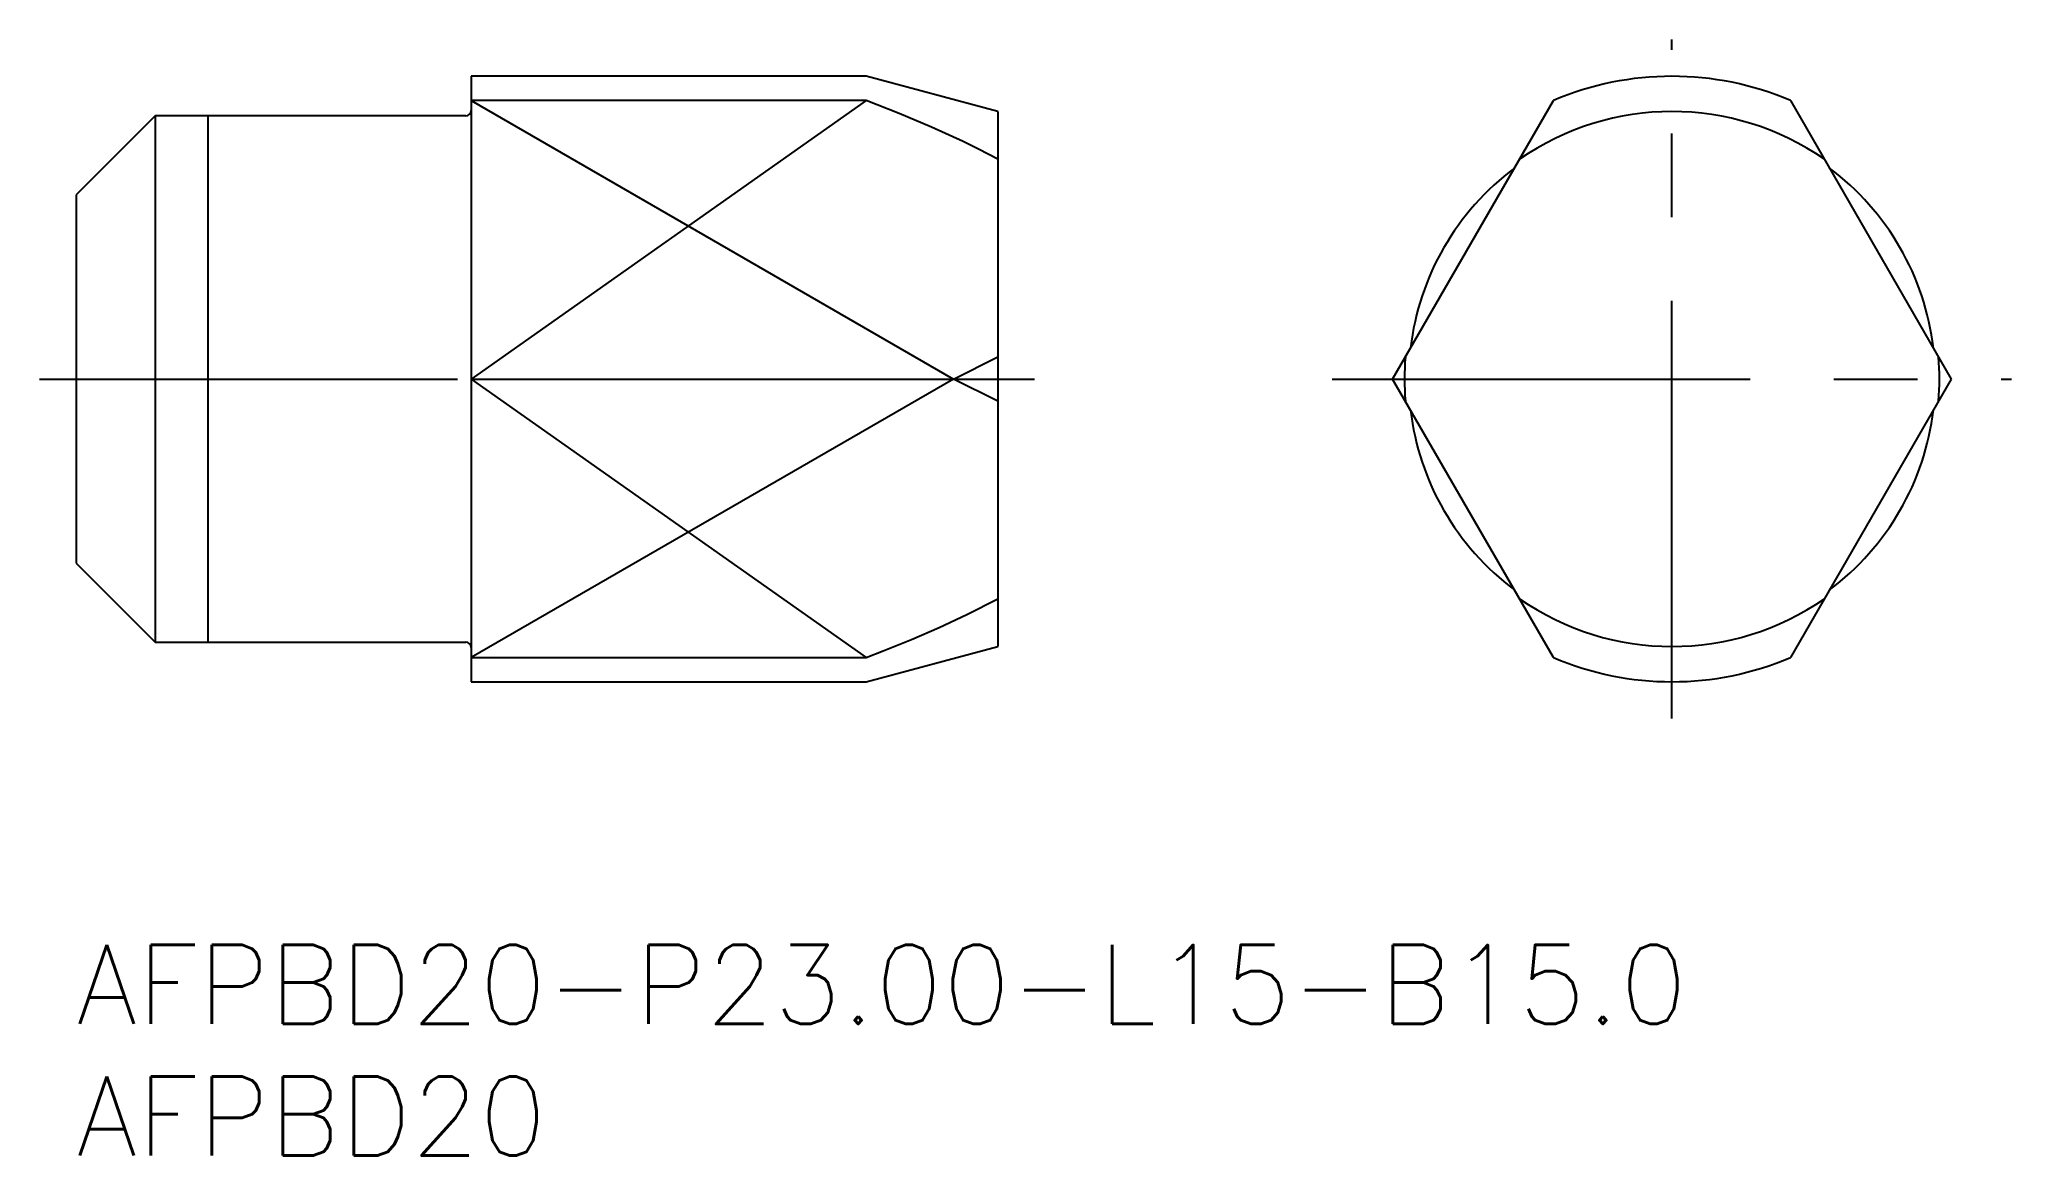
# Model space of a CAD drawing. Extents: x -1.4 to 73.5, y -8 to 34.4.
import ezdxf

# ---------------------------------------------------------------- set-up
doc = ezdxf.new("R2010")
doc.units = 0
doc.header["$LTSCALE"] = 0.5
doc.linetypes.add('CENTER', pattern=[50.8, 31.75, -6.35, 6.35, -6.35])
for name, color, linetype in [('MSM_CENTER', 1, 'CENTER'), ('MSM_CONTINUOUS', 7, 'CONTINUOUS'), ('MSM_NARROW', 5, 'CONTINUOUS'), ('MSM_PART_NUMBER', 7, 'CONTINUOUS')]:
    doc.layers.add(name, color=color, linetype=linetype)
doc.styles.get("Standard").update_dxf_attribs({"font": 'txt.shx', "height": 1, "bigfont": 'bigfont.shx'})

# ---------------------------------------------------------------- blocks, each defined once
blk = doc.blocks.new('*U14')
at = {"layer": 'MSM_PART_NUMBER'}
blk.add_text('AFPBD20-P23.00-L15-B15.0', height=3, dxfattribs=at).set_placement((0, -3))
blk = doc.blocks.new('*U15')
at = {"layer": 'MSM_PART_NUMBER'}
blk.add_text('AFPBD20', height=3, dxfattribs=at).set_placement((0, -8))

msp = doc.modelspace()

# ---------------------------------------------------------------- linework, layer by layer
at = {"layer": 'MSM_CENTER'}
for p, q in [((60.61, 8.6), (60.61, 34.4)), ((-1.4, 21.5), (36.4, 21.5)), ((47.71, 21.5), (73.51, 21.5))]:
    msp.add_line(p, q, dxfattribs=at)
at = {"layer": 'MSM_CONTINUOUS'}
for p, q in [((30, 33), (15, 33)), ((15, 33), (15, 10)), ((35, 31.66), (30, 33)), ((3, 31.5), (0, 28.5)), ((14.8, 31.5), (3, 31.5)), ((3, 31.5), (3, 11.5)), ((30.001, 32.083), (15, 32.083)), ((31.262, 31.582), (30.001, 32.083)), ((32.484, 31.066), (31.262, 31.582)), ((35, 31.66), (35, 11.34)), ((50, 21.5), (56.11, 32.083)), ((65.11, 32.083), (71.22, 21.5)), ((33.683, 30.518), (32.484, 31.066)), ((34.272, 30.23), (33.683, 30.518)), ((35, 29.852), (34.272, 30.23)), ((0, 28.5), (0, 14.5)), ((33.321, 21.5), (35, 22.339)), ((15, 21.5), (33.321, 21.5)), ((35, 20.661), (33.321, 21.5)), ((56.11, 10.917), (50, 21.5)), ((71.22, 21.5), (65.11, 10.917)), ((0, 14.5), (3, 11.5)), ((33.827, 12.551), (35, 13.146)), ((31.723, 11.609), (32.782, 12.066)), ((32.782, 12.066), (33.827, 12.551)), ((3, 11.5), (14.8, 11.5)), ((30, 10), (35, 11.34)), ((30.653, 11.173), (31.723, 11.609)), ((15, 10.917), (30, 10.917)), ((30, 10.917), (30.653, 11.173)), ((15, 10), (30, 10))]:
    msp.add_line(p, q, dxfattribs=at)
for centre, radius, start, end in [((60.61, 21.5), 11.5, 66.96432, 113.03568), ((14.8, 31.7), 0.2, 270, 0), ((60.61, 21.5), 10.16, 55.26159, 124.73841), ((60.61, 21.5), 10, 126.76023, 173.23977), ((60.61, 21.5), 10, 6.76023, 53.23977), ((60.61, 21.5), 10.16, 175.26159, 184.73841), ((60.61, 21.5), 10.16, 355.26159, 4.73841), ((60.61, 21.5), 10, 186.76023, 233.23977), ((60.61, 21.5), 10, 306.76023, 353.23977), ((60.61, 21.5), 10.16, 235.26159, 304.73841), ((14.8, 11.3), 0.2, 0, 90), ((60.61, 21.5), 11.5, 246.96432, 293.03568)]:
    msp.add_arc(centre, radius, start, end, dxfattribs=at)
at = {"layer": 'MSM_NARROW'}
for p, q in [((5, 31.5), (5, 11.5)), ((30.001, 32.083), (15, 21.5)), ((15, 32.083), (33.321, 21.5)), ((15, 21.5), (30, 10.917)), ((33.321, 21.5), (15, 10.917))]:
    msp.add_line(p, q, dxfattribs=at)

# ---------------------------------------------------------------- block references
at = {"layer": 'MSM_CONTINUOUS'}
for name in ['*U14', '*U15']:
    msp.add_blockref(name, (0, 0), dxfattribs=at)

doc.saveas('drawing.dxf')
